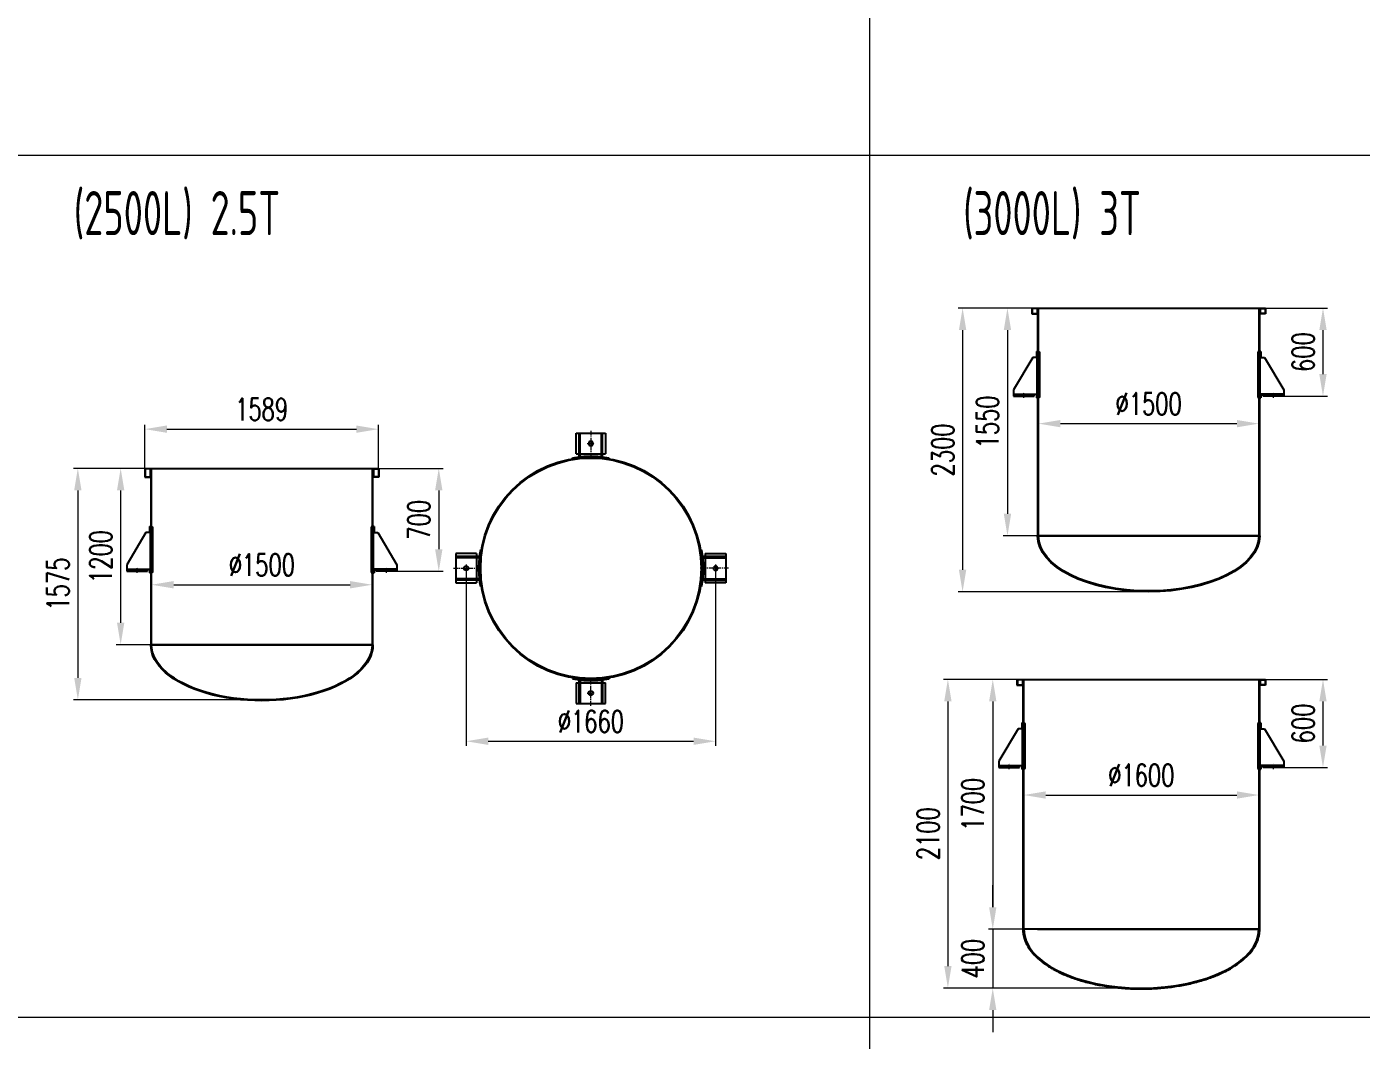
# Model space of a CAD drawing. Header units: inches. Extents: x -169 to 133840, y -13253 to 11464.
# Drawn here: x 17607 to 26689, y -2427 to 4469 of the extents above; entities that cross this region are included whole.
import ezdxf

# ---------------------------------------------------------------- set-up
doc = ezdxf.new("R2010")
doc.units = ezdxf.units.IN
doc.header["$MEASUREMENT"] = 0
doc.linetypes.add('CENTER', pattern=[50.8, 31.75, -6.35, 6.35, -6.35])
doc.linetypes.add('DASHED2', pattern=[9.525, 6.35, -3.175])
for name, color, linetype, lineweight in [('1', 1, 'Continuous', 15), ('cc', 93, 'Continuous', 15), ('中心线', 1, 'CENTER', 18)]:
    doc.layers.add(name, color=color, linetype=linetype, lineweight=lineweight)
doc.styles.get("Standard").update_dxf_attribs({"font": 'isocp.shx', "width": 0.707, "bigfont": 'hztxt.shx'})
doc.styles.add('style1', font='txt.shx', dxfattribs={"width": 0.7})
doc.dimstyles.new('iso-025', dxfattribs={"dimscale": 60, "dimtxt": 2.5, "dimasz": 2.5, "dimexe": 0.5, "dimexo": 0, "dimgap": 1, "dimtad": 1, "dimdec": 0, "dimdsep": 46, "dimtxsty": 'style1', "dimcen": 3, "dimclrd": 256, "dimclre": 256, "dimclrt": 256, "dimadec": 0, "dimazin": 2, "dimtfac": 1, "dimtdec": 0, "dimtmove": 0, "dimatfit": 0, "dimfxl": 0, "dimtolj": 1, "dimtzin": 0, "dimlwd": -1, "dimlwe": -1, "dimarcsym": 0})

# ---------------------------------------------------------------- blocks, each defined once
blk = doc.blocks.new('*D124')
at = {"layer": 'cc'}
for p, q in [((18411, 1464.2), (18216.1, 1464.2)), ((18246.1, 1314.2), (18246.1, 414.2)), ((18451, 264.2), (18216.1, 264.2))]:
    blk.add_line(p, q, dxfattribs=at)
for points in [[(18221.1, 1314.2), (18271.1, 1314.2), (18246.1, 1464.2)], [(18221.1, 414.2), (18271.1, 414.2), (18246.1, 264.2)]]:
    blk.add_solid(points, dxfattribs=at)
at = {"layer": 'Defpoints', "color": 0}
for p in [(18411, 1464.2), (18246.1, 264.2), (18451, 264.2)]:
    blk.add_point(p, dxfattribs=at)
at = {"layer": 'cc', "insert": (18111.1, 864.2), "char_height": 150, "attachment_point": 5, "rotation": 90, "style": 'style1'}
blk.add_mtext('\\A1;1200', dxfattribs=at)
blk = doc.blocks.new('*D122')
at = {"layer": 'cc'}
for p, q in [((18457, 1033.2), (18457, 642.5)), ((19957, 885), (19957, 642.5)), ((18607, 672.5), (19807, 672.5))]:
    blk.add_line(p, q, dxfattribs=at)
for points in [[(18607, 697.5), (18607, 647.5), (18457, 672.5)], [(19807, 697.5), (19807, 647.5), (19957, 672.5)]]:
    blk.add_solid(points, dxfattribs=at)
at = {"layer": 'Defpoints', "color": 0}
for p in [(18457, 1033.2), (19957, 885), (19957, 672.5)]:
    blk.add_point(p, dxfattribs=at)
at = {"layer": 'cc', "insert": (19207, 807.5), "char_height": 150, "attachment_point": 5, "style": 'style1'}
blk.add_mtext('\\A1;%%C1500', dxfattribs=at)
blk = doc.blocks.new('A1.5T3')
for p, q in [((5355.1, 15451.4), (5355.1, 15152.4)), ((5375.6, 15459.4), (5363.1, 15459.4)), ((5375.6, 15459.4), (5375.6, 15419.4)), ((5370.4, 15169.4), (5370.4, 15419.4)), ((5370.4, 15419.4), (5400.4, 15419.4)), ((5400.4, 15419.4), (5530.4, 15199.4)), ((5530.4, 15169.4), (5370.4, 15169.4)), ((5375.6, 15169.4), (5375.6, 15144.4)), ((5390.4, 15155.4), (5390.4, 15169.4)), ((5445.4, 15169.4), (5445.4, 15155.4)), ((5475.4, 15169.4), (5475.4, 15155.4)), ((5530.4, 15199.4), (5530.4, 15169.4)), ((5530.4, 15169.4), (5530.4, 15155.4)), ((5363.1, 15144.4), (5375.6, 15144.4)), ((5530.4, 15155.4), (5390.4, 15155.4)), ((5530.4, 15155.4), (5460.4, 15155.4))]:
    blk.add_line(p, q)
at = {"linetype": 'DASHED2'}
blk.add_line((5367.6, 15459.4), (5367.6, 15144.4), dxfattribs=at)
for centre, start, end in [((5363.1, 15451.4), 90, 180), ((5363.1, 15152.4), 180, 270)]:
    blk.add_arc(centre, 8, start, end)
at = {"layer": '中心线'}
blk.add_line((5460.4, 15144.2), (5460.4, 15182.4), dxfattribs=at)
blk = doc.blocks.new('A1.5T2')
for p, q in [((5071.8, 14699), (5070.2, 14691.2)), ((5094.5, 14663.7), (5094.5, 14523.7)), ((5094.5, 14663.7), (5114.5, 14663.7)), ((5114.5, 14523.7), (5114.5, 14683.7)), ((5114.5, 14683.7), (5114.5, 14653.7)), ((5114.5, 14663.7), (5114.5, 14523.7)), ((5114.5, 14653.7), (5122.5, 14653.7)), ((5122.5, 14682.5), (5122.5, 14523.7)), ((5122.5, 14663.7), (5266.5, 14663.7)), ((5266.5, 14682.5), (5266.5, 14523.7)), ((5274.5, 14653.7), (5266.5, 14653.7)), ((5274.5, 14683.7), (5274.5, 14523.7)), ((5274.5, 14663.7), (5294.5, 14663.7)), ((5294.5, 14523.7), (5294.5, 14663.7)), ((5317.3, 14699), (5318.9, 14691.2)), ((5094.5, 14523.7), (5294.5, 14523.7))]:
    blk.add_line(p, q)
blk.add_circle((5194.5, 14593.7), 15)
for radius, start, end in [(613, 258.29618, 270), (613, 258.29618, 281.70382), (605, 258.29618, 281.70382), (613, 270, 281.70382)]:
    blk.add_arc((5194.5, 15291.5), radius, start, end)
at = {"layer": '中心线'}
for p, q in [((5194.5, 14506.8), (5194.5, 14698.7)), ((5169, 14593.7), (5220.1, 14593.7))]:
    blk.add_line(p, q, dxfattribs=at)
blk = doc.blocks.new('*D121')
at = {"layer": 'cc'}
for p, q in [((20597.1, 784.6), (20597.1, -422.2)), ((22294.6, 784.6), (22294.6, -422.2)), ((20747.1, -392.2), (22144.6, -392.2))]:
    blk.add_line(p, q, dxfattribs=at)
for points in [[(20747.1, -367.2), (20747.1, -417.2), (20597.1, -392.2)], [(22144.6, -367.2), (22144.6, -417.2), (22294.6, -392.2)]]:
    blk.add_solid(points, dxfattribs=at)
at = {"layer": 'Defpoints', "color": 0}
for p in [(20597.1, 784.6), (22294.6, 784.6), (22294.6, -392.2)]:
    blk.add_point(p, dxfattribs=at)
at = {"layer": 'cc', "insert": (21445.9, -257.2), "char_height": 150, "attachment_point": 5, "style": 'style1'}
blk.add_mtext('\\A1;%%c1660', dxfattribs=at)
blk = doc.blocks.new('*D123')
at = {"layer": 'cc'}
for p, q in [((20003, 1464.2), (20440.8, 1464.2)), ((20410.8, 1314.2), (20410.8, 914.2)), ((20125.8, 764.2), (20440.8, 764.2))]:
    blk.add_line(p, q, dxfattribs=at)
for points in [[(20385.8, 1314.2), (20435.8, 1314.2), (20410.8, 1464.2)], [(20385.8, 914.2), (20435.8, 914.2), (20410.8, 764.2)]]:
    blk.add_solid(points, dxfattribs=at)
at = {"layer": 'Defpoints', "color": 0}
for p in [(20003, 1464.2), (20125.8, 764.2), (20410.8, 764.2)]:
    blk.add_point(p, dxfattribs=at)
at = {"layer": 'cc', "insert": (20275.8, 1114.2), "char_height": 150, "attachment_point": 5, "rotation": 90, "style": 'style1'}
blk.add_mtext('\\A1;700', dxfattribs=at)
blk = doc.blocks.new('*D191')
at = {"layer": 'cc'}
for p, q in [((26037.5, 2555.2), (26457.7, 2555.2)), ((26427.7, 2405.2), (26427.7, 2105.2)), ((26160.3, 1955.2), (26457.7, 1955.2))]:
    blk.add_line(p, q, dxfattribs=at)
for points in [[(26402.7, 2405.2), (26452.7, 2405.2), (26427.7, 2555.2)], [(26402.7, 2105.2), (26452.7, 2105.2), (26427.7, 1955.2)]]:
    blk.add_solid(points, dxfattribs=at)
at = {"layer": 'Defpoints', "color": 0}
for p in [(26037.5, 2555.2), (26160.3, 1955.2), (26427.7, 1955.2)]:
    blk.add_point(p, dxfattribs=at)
at = {"layer": 'cc', "insert": (26292.7, 2255.2), "char_height": 150, "attachment_point": 5, "rotation": 90, "style": 'style1'}
blk.add_mtext('\\A1;600', dxfattribs=at)
blk = doc.blocks.new('*D192')
at = {"layer": 'cc'}
for p, q in [((24445.5, 2555.2), (23945.3, 2555.2)), ((23975.3, 2405.2), (23975.3, 774.2)), ((25241.5, 624.2), (23945.3, 624.2))]:
    blk.add_line(p, q, dxfattribs=at)
for points in [[(23950.3, 2405.2), (24000.3, 2405.2), (23975.3, 2555.2)], [(23950.3, 774.2), (24000.3, 774.2), (23975.3, 624.2)]]:
    blk.add_solid(points, dxfattribs=at)
at = {"layer": 'Defpoints', "color": 0}
for p in [(24445.5, 2555.2), (23975.3, 624.2), (25241.5, 624.2)]:
    blk.add_point(p, dxfattribs=at)
at = {"layer": 'cc', "insert": (23840.3, 1589.7), "char_height": 150, "attachment_point": 5, "rotation": 90, "style": 'style1'}
blk.add_mtext('\\A1;2300', dxfattribs=at)
blk = doc.blocks.new('*D193')
at = {"layer": 'cc'}
for p, q in [((24491.5, 1824.2), (24491.5, 1738.5)), ((24641.5, 1768.5), (25841.5, 1768.5)), ((25991.5, 1816), (25991.5, 1738.5))]:
    blk.add_line(p, q, dxfattribs=at)
for points in [[(24641.5, 1793.5), (24641.5, 1743.5), (24491.5, 1768.5)], [(25841.5, 1793.5), (25841.5, 1743.5), (25991.5, 1768.5)]]:
    blk.add_solid(points, dxfattribs=at)
at = {"layer": 'Defpoints', "color": 0}
for p in [(24491.5, 1824.2), (25991.5, 1816), (25991.5, 1768.5)]:
    blk.add_point(p, dxfattribs=at)
at = {"layer": 'cc', "insert": (25241.5, 1903.5), "char_height": 150, "attachment_point": 5, "style": 'style1'}
blk.add_mtext('\\A1;%%C1500', dxfattribs=at)
blk = doc.blocks.new('*D194')
at = {"layer": 'cc'}
for p, q in [((24445.5, 2555.2), (24250.6, 2555.2)), ((24280.6, 2405.2), (24280.6, 1155.2)), ((24485.5, 1005.2), (24250.6, 1005.2))]:
    blk.add_line(p, q, dxfattribs=at)
for points in [[(24255.6, 2405.2), (24305.6, 2405.2), (24280.6, 2555.2)], [(24255.6, 1155.2), (24305.6, 1155.2), (24280.6, 1005.2)]]:
    blk.add_solid(points, dxfattribs=at)
at = {"layer": 'Defpoints', "color": 0}
for p in [(24445.5, 2555.2), (24280.6, 1005.2), (24485.5, 1005.2)]:
    blk.add_point(p, dxfattribs=at)
at = {"layer": 'cc', "insert": (24145.6, 1780.2), "char_height": 150, "attachment_point": 5, "rotation": 90, "style": 'style1'}
blk.add_mtext('\\A1;1550', dxfattribs=at)
blk = doc.blocks.new('*D196')
at = {"layer": 'cc'}
for p, q in [((26037.5, 28.7), (26457.7, 28.7)), ((26427.7, -121.3), (26427.7, -421.3)), ((26160.3, -571.3), (26457.7, -571.3))]:
    blk.add_line(p, q, dxfattribs=at)
for points in [[(26402.7, -121.3), (26452.7, -121.3), (26427.7, 28.7)], [(26402.7, -421.3), (26452.7, -421.3), (26427.7, -571.3)]]:
    blk.add_solid(points, dxfattribs=at)
at = {"layer": 'Defpoints', "color": 0}
for p in [(26037.5, 28.7), (26160.3, -571.3), (26427.7, -571.3)]:
    blk.add_point(p, dxfattribs=at)
at = {"layer": 'cc', "insert": (26292.7, -271.3), "char_height": 150, "attachment_point": 5, "rotation": 90, "style": 'style1'}
blk.add_mtext('\\A1;600', dxfattribs=at)
blk = doc.blocks.new('*D197')
at = {"layer": 'cc'}
for p, q in [((24345.5, 28.7), (23845.3, 28.7)), ((23875.3, -121.3), (23875.3, -1921.3)), ((25191.5, -2071.3), (23845.3, -2071.3))]:
    blk.add_line(p, q, dxfattribs=at)
for points in [[(23850.3, -121.3), (23900.3, -121.3), (23875.3, 28.7)], [(23850.3, -1921.3), (23900.3, -1921.3), (23875.3, -2071.3)]]:
    blk.add_solid(points, dxfattribs=at)
at = {"layer": 'Defpoints', "color": 0}
for p in [(24345.5, 28.7), (23875.3, -2071.3), (25191.5, -2071.3)]:
    blk.add_point(p, dxfattribs=at)
at = {"layer": 'cc', "insert": (23740.3, -1021.3), "char_height": 150, "attachment_point": 5, "rotation": 90, "style": 'style1'}
blk.add_mtext('\\A1;2100', dxfattribs=at)
blk = doc.blocks.new('*D198')
at = {"layer": 'cc'}
for p, q in [((24391.5, -702.3), (24391.5, -788)), ((25991.5, -710.5), (25991.5, -788)), ((24541.5, -758), (25841.5, -758))]:
    blk.add_line(p, q, dxfattribs=at)
for points in [[(24541.5, -733), (24541.5, -783), (24391.5, -758)], [(25841.5, -733), (25841.5, -783), (25991.5, -758)]]:
    blk.add_solid(points, dxfattribs=at)
at = {"layer": 'Defpoints', "color": 0}
for p in [(24391.5, -702.3), (25991.5, -710.5), (25991.5, -758)]:
    blk.add_point(p, dxfattribs=at)
at = {"layer": 'cc', "insert": (25191.5, -623), "char_height": 150, "attachment_point": 5, "style": 'style1'}
blk.add_mtext('\\A1;%%C1600', dxfattribs=at)
blk = doc.blocks.new('*D199')
at = {"layer": 'cc'}
for p, q in [((24345.5, 28.7), (24150.6, 28.7)), ((24180.6, -121.3), (24180.6, -1521.3)), ((24385.5, -1671.3), (24150.6, -1671.3))]:
    blk.add_line(p, q, dxfattribs=at)
for points in [[(24155.6, -121.3), (24205.6, -121.3), (24180.6, 28.7)], [(24155.6, -1521.3), (24205.6, -1521.3), (24180.6, -1671.3)]]:
    blk.add_solid(points, dxfattribs=at)
at = {"layer": 'Defpoints', "color": 0}
for p in [(24345.5, 28.7), (24180.6, -1671.3), (24385.5, -1671.3)]:
    blk.add_point(p, dxfattribs=at)
at = {"layer": 'cc', "insert": (24045.6, -821.3), "char_height": 150, "attachment_point": 5, "rotation": 90, "style": 'style1'}
blk.add_mtext('\\A1;1700', dxfattribs=at)
blk = doc.blocks.new('*D200')
at = {"layer": 'cc'}
for p, q in [((24180.6, -1521.3), (24180.6, -1371.3)), ((24268.1, -1671.3), (24150.6, -1671.3)), ((24180.6, -1671.3), (24180.6, -2071.3)), ((25191.5, -2071.3), (24150.6, -2071.3)), ((24180.6, -2221.3), (24180.6, -2371.3))]:
    blk.add_line(p, q, dxfattribs=at)
for points in [[(24155.6, -1521.3), (24205.6, -1521.3), (24180.6, -1671.3)], [(24155.6, -2221.3), (24205.6, -2221.3), (24180.6, -2071.3)]]:
    blk.add_solid(points, dxfattribs=at)
at = {"layer": 'Defpoints', "color": 0}
for p in [(24268.1, -1671.3), (24180.6, -2071.3), (25191.5, -2071.3)]:
    blk.add_point(p, dxfattribs=at)
at = {"layer": 'cc', "insert": (24045.6, -1871.3), "char_height": 150, "attachment_point": 5, "rotation": 90, "style": 'style1'}
blk.add_mtext('\\A1;400', dxfattribs=at)
blk = doc.blocks.new('*D278')
at = {"layer": 'cc'}
for p, q in [((18411, 1464.2), (18411, 1761)), ((18561, 1731), (19850, 1731)), ((20000, 1464.2), (20000, 1761))]:
    blk.add_line(p, q, dxfattribs=at)
for points in [[(18561, 1756), (18561, 1706), (18411, 1731)], [(19850, 1756), (19850, 1706), (20000, 1731)]]:
    blk.add_solid(points, dxfattribs=at)
at = {"layer": 'Defpoints', "color": 0}
for p in [(20000, 1731), (18411, 1464.2), (20000, 1464.2)]:
    blk.add_point(p, dxfattribs=at)
at = {"layer": 'cc', "insert": (19205.5, 1866), "char_height": 150, "attachment_point": 5, "style": 'style1'}
blk.add_mtext('\\A1;1589', dxfattribs=at)
blk = doc.blocks.new('*D279')
at = {"layer": 'cc'}
for p, q in [((19207, 1464.2), (17924.8, 1464.2)), ((17954.8, 1314.2), (17954.8, 39.2)), ((19207, -110.8), (17924.8, -110.8))]:
    blk.add_line(p, q, dxfattribs=at)
for points in [[(17929.8, 1314.2), (17979.8, 1314.2), (17954.8, 1464.2)], [(17929.8, 39.2), (17979.8, 39.2), (17954.8, -110.8)]]:
    blk.add_solid(points, dxfattribs=at)
at = {"layer": 'Defpoints', "color": 0}
for p in [(19207, 1464.2), (17954.8, -110.8), (19207, -110.8)]:
    blk.add_point(p, dxfattribs=at)
at = {"layer": 'cc', "insert": (17819.8, 676.7), "char_height": 150, "attachment_point": 5, "rotation": 90, "style": 'style1'}
blk.add_mtext('\\A1;1575', dxfattribs=at)

msp = doc.modelspace()

# ---------------------------------------------------------------- linework, layer by layer
for p, q in [((24445.5, 2555.2), (26037.5, 2555.2)), ((24445.5, 2555.2), (24445.5, 2515.2)), ((24482.5, 2552.2), (24448.5, 2552.2)), ((24448.5, 2552.2), (24448.5, 2518.2)), ((24482.5, 2552.2), (24482.5, 2518.2)), ((24485.5, 2555.2), (24485.5, 1005.2)), ((24491.5, 1005.2), (24491.5, 2555.2)), ((25991.5, 2555.2), (25991.5, 1005.2)), ((25997.5, 1005.2), (25997.5, 2555.2)), ((26000.5, 2552.2), (26034.5, 2552.2)), ((26000.5, 2552.2), (26000.5, 2518.2)), ((26034.5, 2552.2), (26034.5, 2518.2)), ((26037.5, 2555.2), (26037.5, 2515.2)), ((24445.5, 2515.2), (24485.5, 2515.2)), ((24448.5, 2518.2), (24482.5, 2518.2)), ((26037.5, 2515.2), (25997.5, 2515.2)), ((26034.5, 2518.2), (26000.5, 2518.2)), ((18411, 1464.2), (20003, 1464.2)), ((18411, 1464.2), (18411, 1404.2)), ((18448, 1461.2), (18414, 1461.2)), ((18414, 1461.2), (18414, 1407.2)), ((18448, 1461.2), (18448, 1407.2)), ((18451, 1464.2), (18451, 264.2)), ((18457, 264.2), (18457, 1464.2)), ((19957, 1464.2), (19957, 264.2)), ((19963, 264.2), (19963, 1464.2)), ((19966, 1461.2), (20000, 1461.2)), ((19966, 1461.2), (19966, 1407.2)), ((20000, 1461.2), (20000, 1407.2)), ((20003, 1464.2), (20003, 1404.2)), ((18411, 1404.2), (18451, 1404.2)), ((18414, 1407.2), (18448, 1407.2)), ((20003, 1404.2), (19963, 1404.2)), ((20000, 1407.2), (19966, 1407.2)), ((24485.5, 1005.2), (25997.5, 1005.2)), ((25991.5, 1005.2), (24491.5, 1005.2)), ((18451, 264.2), (19963, 264.2)), ((19957, 264.2), (18457, 264.2)), ((24345.5, 28.7), (26037.5, 28.7)), ((24345.5, 28.7), (24345.5, -11.3)), ((24382.5, 25.7), (24348.5, 25.7)), ((24348.5, 25.7), (24348.5, -8.3)), ((24382.5, 25.7), (24382.5, -8.3)), ((24385.5, 28.7), (24385.5, -1671.3)), ((24391.5, -1671.3), (24391.5, 28.7)), ((25991.5, 28.7), (25991.5, -1671.3)), ((25997.5, -1671.3), (25997.5, 28.7)), ((26000.5, 25.7), (26034.5, 25.7)), ((26000.5, 25.7), (26000.5, -8.3)), ((26034.5, 25.7), (26034.5, -8.3)), ((26037.5, 28.7), (26037.5, -11.3)), ((24345.5, -11.3), (24385.5, -11.3)), ((24348.5, -8.3), (24382.5, -8.3)), ((26037.5, -11.3), (25997.5, -11.3)), ((26034.5, -8.3), (26000.5, -8.3)), ((25991.5, -1671.3), (24385.5, -1671.3)), ((24485.5, -1671.3), (25997.5, -1671.3))]:
    msp.add_line(p, q)
for radius in [756, 750]:
    msp.add_circle((21445.9, 784.4), radius)
at = {"extrusion": (0, 0, -1)}
for centre, major_axis, ratio, start_param, end_param in [((25241.5, 1005.2), (-756, 0), 0.503968, 3.141593, 6.283185), ((25241.5, 1005.2), (-750, 0), 0.5, 3.141593, 6.283185), ((19207, 264.2), (756, 0), 0.503968, 0, 3.141593), ((19207, 264.2), (750, 0), 0.5, 0, 3.141593)]:
    msp.add_ellipse(centre, major_axis=major_axis, ratio=ratio, start_param=start_param, end_param=end_param, dxfattribs=at)
msp.add_ellipse((25191.5, -1671.3), major_axis=(800, 0), ratio=0.5, start_param=3.141593, end_param=6.283185)
msp.add_open_spline([(24385.5, -1671.3), (24385.5, -1682.6), (24386.5, -1694), (24390.2, -1716.6), (24393, -1727.9), (24402.3, -1755.5), (24409.8, -1771.8), (24428.6, -1803.7), (24440, -1819.3), (24466.4, -1849.7), (24481.4, -1864.4), (24514.8, -1892.9), (24533.2, -1906.5), (24573.2, -1932.6), (24594.8, -1945.1), (24640.8, -1968.5), (24665.2, -1979.5), (24716.4, -1999.9), (24743.3, -2009.3), (24799.1, -2026.5), (24828, -2034.2), (24887.5, -2047.8), (24918.1, -2053.6), (24980.4, -2063.5), (25012.2, -2067.5), (25076.5, -2073.5), (25109, -2075.5), (25174.2, -2077.5), (25207, -2077.5), (25272.2, -2075.6), (25304.7, -2073.6), (25369, -2067.7), (25400.8, -2063.8), (25463.2, -2054), (25493.8, -2048.1), (25553.4, -2034.6), (25582.4, -2026.9), (25638.2, -2009.9), (25665.1, -2000.5), (25716.5, -1980.1), (25740.9, -1969.1), (25787, -1945.8), (25808.6, -1933.4), (25848.8, -1907.3), (25867.2, -1893.7), (25900.8, -1865.3), (25915.9, -1850.6), (25942.4, -1820.2), (25953.8, -1804.6), (25972.8, -1772.7), (25980.4, -1756.5), (25991.6, -1723.5), (25995.2, -1706.8), (25997.3, -1683.8), (25997.5, -1677.5), (25997.5, -1671.3)], degree=3, knots=[0, 0, 0, 0, 0.082661, 0.082661, 0.165322, 0.165322, 0.287434, 0.287434, 0.409545, 0.409545, 0.531657, 0.531657, 0.653768, 0.653768, 0.775879, 0.775879, 0.897991, 0.897991, 1.020102, 1.020102, 1.142214, 1.142214, 1.264325, 1.264325, 1.386436, 1.386436, 1.508548, 1.508548, 1.630659, 1.630659, 1.752771, 1.752771, 1.874882, 1.874882, 1.996993, 1.996993, 2.119105, 2.119105, 2.241216, 2.241216, 2.363328, 2.363328, 2.485439, 2.485439, 2.60755, 2.60755, 2.729662, 2.729662, 2.851773, 2.851773, 2.973885, 2.973885, 3.095996, 3.095996, 3.141593, 3.141593, 3.141593, 3.141593])
at = {"layer": '1', "ltscale": 2.5}
for p, q in [((23342, 9459.1), (23342, -7760.9)), ((11642, 3595), (35042, 3595)), ((11642, -2269.1), (35042, -2269.1))]:
    msp.add_line(p, q, dxfattribs=at)

# ---------------------------------------------------------------- block references
at = {"xscale": -1}
for p in [(29853.2, -13200.3), (23818.7, -14391.2), (29753.2, -15726.7)]:
    msp.add_blockref('A1.5T3', p, dxfattribs=at)
for name, p in [('A1.5T3', (20629.9, -13200.3)), ('A1.5T3', (14595.4, -14391.2)), ('A1.5T2', (16251.1, -14658.1)), ('A1.5T3', (20629.9, -15726.7))]:
    msp.add_blockref(name, p)
for p, rotation in [((16251.1, 16226.8), 180), ((36888.3, 5979.1), 90)]:
    msp.add_blockref('A1.5T2', p, dxfattribs=dict(at, rotation=rotation))
at = {"rotation": 270}
msp.add_blockref('A1.5T2', (6003.4, 5979.1), dxfattribs=at)

# ---------------------------------------------------------------- texts
at = {"layer": 'cc', "attachment_point": 3}
for s, insert, char_height in [('{\\H1.2x;(2500L) 2.5T}', (19332.6, 3350.9), 250), ('(3000L) 3T', (25189.8, 3350.9), 300)]:
    msp.add_mtext(s, dxfattribs=dict(at, insert=insert, char_height=char_height))

# ---------------------------------------------------------------- dimensions: what is measured, and where the dimension line sits
at = {"layer": 'cc'}
dim = msp.add_linear_dim(base=(23975.3, 624.2), p1=(24445.5, 2555.2), p2=(25241.5, 624.2), angle=90, text='2300', dimstyle='iso-025', dxfattribs=at)
dim.commit()
dim.dimension.update_dxf_attribs({"geometry": '*D192', "text_midpoint": (23840.3, 1589.7)})
for base, p1, p2, picture, middle in [((24280.6, 1005.2), (24445.5, 2555.2), (24485.5, 1005.2), '*D194', (24145.6, 1780.2)), ((26427.7, 1955.2), (26037.5, 2555.2), (26160.3, 1955.2), '*D191', (26292.7, 2255.2)), ((17954.8, -110.8), (19207, 1464.2), (19207, -110.8), '*D279', (17819.8, 676.7)), ((18246.1, 264.2), (18411, 1464.2), (18451, 264.2), '*D124', (18111.1, 864.2)), ((20410.8, 764.2), (20003, 1464.2), (20125.8, 764.2), '*D123', (20275.8, 1114.2)), ((23875.3, -2071.3), (24345.5, 28.7), (25191.5, -2071.3), '*D197', (23740.3, -1021.3)), ((24180.6, -1671.3), (24345.5, 28.7), (24385.5, -1671.3), '*D199', (24045.6, -821.3)), ((26427.7, -571.3), (26037.5, 28.7), (26160.3, -571.3), '*D196', (26292.7, -271.3))]:
    dim = msp.add_linear_dim(base=base, p1=p1, p2=p2, angle=90, dimstyle='iso-025', dxfattribs=at)
    dim.commit()
    dim.dimension.update_dxf_attribs({"geometry": picture, "text_midpoint": middle})
for base, p1, p2, text, picture, middle in [((25991.5, 1768.5), (24491.5, 1824.2), (25991.5, 1816), '%%C<>', '*D193', (25241.5, 1903.5)), ((22294.6, -392.2), (20597.1, 784.6), (22294.6, 784.6), '%%c1660', '*D121', (21445.9, -257.2)), ((25991.5, -758), (24391.5, -702.3), (25991.5, -710.5), '%%C<>', '*D198', (25191.5, -623))]:
    dim = msp.add_linear_dim(base=base, p1=p1, p2=p2, text=text, dimstyle='iso-025', dxfattribs=at)
    dim.commit()
    dim.dimension.update_dxf_attribs({"geometry": picture, "text_midpoint": middle})
dim = msp.add_linear_dim(base=(20000, 1731), p1=(18411, 1464.2), p2=(20000, 1464.2), dimstyle='iso-025', dxfattribs=at)
dim.commit()
dim.dimension.update_dxf_attribs({"geometry": '*D278', "text_midpoint": (19205.5, 1866)})
dim = msp.add_linear_dim(base=(19957, 672.5), p1=(18457, 1033.2), p2=(19957, 885), text='%%C<>', dimstyle='iso-025', dxfattribs=at)
dim.commit()
dim.dimension.update_dxf_attribs({"geometry": '*D122', "text_midpoint": (19207, 672.5), "dimtype": 160})
dim = msp.add_linear_dim(base=(24180.6, -2071.3), p1=(24268.1, -1671.3), p2=(25191.5, -2071.3), angle=90, dimstyle='iso-025', dxfattribs=at)
dim.commit()
dim.dimension.update_dxf_attribs({"geometry": '*D200', "text_midpoint": (24180.6, -1871.3), "dimtype": 160})

doc.saveas('drawing.dxf')
